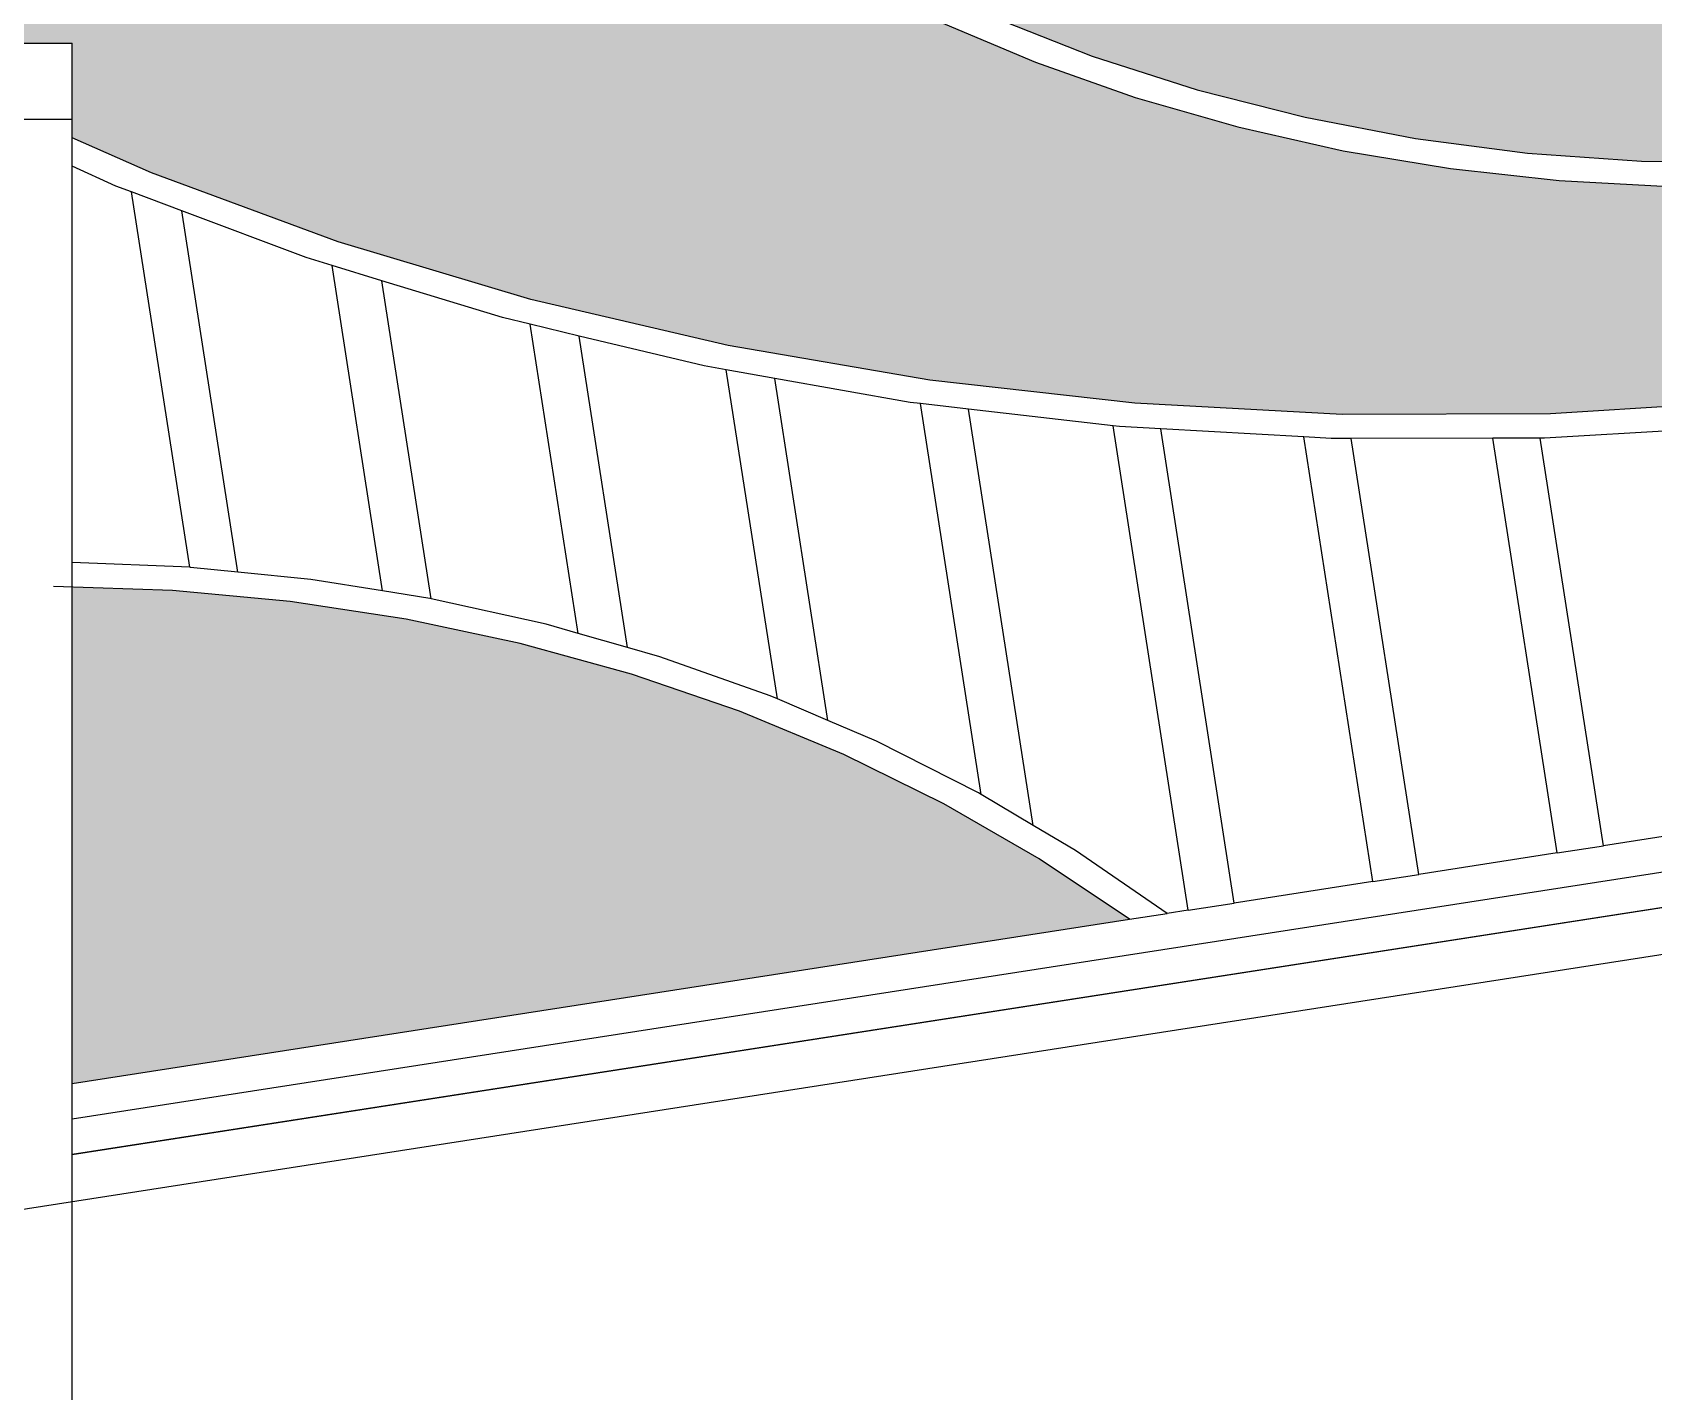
# Model space of a CAD drawing. Extents: x 396092 to 455492, y 17293 to 132793.
# Drawn here: x 439818 to 441206, y 59951 to 61116 of the extents above; entities that cross this region are included whole.
import ezdxf

# ---------------------------------------------------------------- set-up
doc = ezdxf.new("R2010")
doc.units = 0
doc.header["$LTSCALE"] = 1000
doc.header["$MEASUREMENT"] = 0
doc.linetypes.add('XCI-800-CUT$0$XST-800-LIGHT FOUNDATION OUTLINE$0$302-11-002$0$Goss_EUL phase 1$0${ Wide Dash }', pattern=[0])
doc.layers.add('L-struct-elev-18', color=4, linetype='Continuous')
doc.layers.add('MU', color=34, linetype='Continuous')

msp = doc.modelspace()

# ---------------------------------------------------------------- hatches: boundary and pattern name
h = msp.add_hatch()
h.set_pattern_fill('HEX', color=8, scale=20)
h.set_pattern_definition([(0, (119873.977, 11692.743), (0, 32.99556), [19.05, -38.1]), (120, (119873.977, 11692.743), (-28.5749932, -16.49778), [19.05, -38.1]), (60, (119893.027, 11692.743), (-28.5749932, 16.49778), [19.05, -38.1])])
h.paths.add_polyline_path([(440676.7, 61090.1), (440594.1, 61125), (440514.8, 61164.5), (440439, 61208.4), (440391.6, 61240.1), (439648.1, 61124.6), (439682.9, 61106.4), (439851.5, 61106.4), (439851.5, 61025.2), (439919.6, 60995.1), (440079.4, 60936.2), (440244.4, 60886.8), (440413.6, 60847.2), (440586.4, 60817.5), (440761.9, 60797.8), (440939.4, 60788.2), (441117.9, 60788.9), (441296.6, 60799.7), (441474.8, 60820.6), (441587.3, 60840.4), (441698.5, 60866.3), (441915.4, 60939.4), (442013.5, 60977.7), (442119.5, 61029.6), (442221.3, 61087.4), (442318.3, 61150.8), (442410, 61219.6), (442468.2, 61269.5), (442434.1, 61489.5), (442421.1, 61472.3), (442373.9, 61417.6), (442322.6, 61365.6), (442267.4, 61316.4), (442208.5, 61270.1), (442146.3, 61227.1), (442081, 61187.6), (442012.8, 61151.6), (441942.2, 61119.4), (441792, 61063.9), (441691, 61035.7), (441598.1, 61015.1), (441504.1, 60999.5), (441409.4, 60989), (441314.5, 60983.7), (441219.7, 60983.6), (441125.5, 60988.7), (441032.3, 60998.9), (440940.4, 61014.2), (440850.2, 61034.6), (440762.2, 61059.9)])
h.paths.add_polyline_path([(442187.3, 61281.4), (442244, 61325.4), (442297.2, 61372.1), (442346.9, 61421.5), (442392.7, 61473.4), (442429.2, 61520.6), (442423.8, 61555.7), (440424.8, 61245.2), (440475.1, 61212.8), (440554.9, 61168.7), (440638.4, 61129.4), (440725.3, 61095.3), (440815.2, 61066.3), (440907.7, 61042.8), (441002.2, 61024.7), (441098.4, 61012.1), (441195.9, 61005.2), (441294, 61004), (441392.4, 61008.4), (441490.6, 61018.5), (441588.1, 61034.2), (441684.5, 61055.4), (441884.7, 61118.9), (441932, 61137.9), (441999.6, 61168.6), (442064.9, 61202.9), (442127.5, 61240.6)])
h.paths.add_polyline_path([(439751.5, 60639.1), (439733.5, 60638.7), (439631.3, 60630.7), (439529.6, 60617), (439428.8, 60597.6), (439329.4, 60572.6), (439241.5, 60545.1), (439251.7, 60479.2), (439276.3, 60478.9), (439373.1, 60483.3), (439467.2, 60492.9), (439560.3, 60507.9), (439651.9, 60528.1), (439751.5, 60556.1)])
h.paths.add_polyline_path([(439751.5, 60534), (439652.4, 60506.6), (439561.3, 60486.9), (439468.8, 60472.2), (439375.3, 60462.7), (439282.1, 60458.3), (439254.9, 60458.5), (439273.4, 60339.1), (439344.1, 60336.7), (439477.5, 60339.9), (439610.2, 60351), (439751.5, 60371.2)])
h.paths.add_polyline_path([(439311.3, 60317.1), (439276.7, 60318.4), (439305.9, 60130.3), (439311.3, 60131.1)])
h.paths.add_polyline_path([(439471.3, 60319), (439351.3, 60316.3), (439351.3, 60137.4), (439471.3, 60156)])
h.paths.add_polyline_path([(439631.3, 60333.1), (439608.9, 60330), (439511.3, 60322), (439511.3, 60162.2), (439631.3, 60180.8)])
h.paths.add_polyline_path([(439751.5, 60350.1), (439671.3, 60338.8), (439671.3, 60187.1), (439751.5, 60199.5)])
h.paths.add_polyline_path([(440598.2, 60454.7), (440512.5, 60496.9), (440423.1, 60534), (440330.6, 60565.8), (440235.3, 60592.1), (440137.7, 60612.9), (440038.3, 60628), (439937.5, 60637.3), (439851.5, 60640.4), (439851.5, 60215), (440757.4, 60355.8), (440680, 60407.6)])
h.paths.add_polyline_path([(439270, 60881), (439189.3, 60881), (439238.2, 60565.9), (439315.2, 60589.7)])
h.paths.add_polyline_path([(439431.9, 60881), (439310.5, 60881), (439354.1, 60600.2), (439430.9, 60619.2), (439471.4, 60626.8)])
h.paths.add_polyline_path([(439593.8, 60881), (439472.4, 60881), (439510.7, 60634.3), (439534.4, 60638.7), (439629.5, 60651.1)])
h.paths.add_polyline_path([(439751.5, 60881), (439741.7, 60881), (439634.3, 60881), (439669.5, 60654.5), (439743.7, 60659.9), (439751.5, 60660.1)])

# ---------------------------------------------------------------- linework, layer by layer
at = {"layer": 'L-struct-elev-18', "linetype": 'XCI-800-CUT$0$XST-800-LIGHT FOUNDATION OUTLINE$0$302-11-002$0$Goss_EUL phase 1$0${ Wide Dash }'}
msp.add_line((442680.9, 60553.3), (439212.7, 60014.6), dxfattribs=at)
msp.add_lwpolyline([(439851.5, 60154.3), (442674.8, 60592.8)], dxfattribs=at)
at = {"layer": 'MU', "color": 32, "true_color": 0xcd6928}
for p, q in [((440594.1, 61125), (440676.7, 61090.1)), ((440638.4, 61129.4), (440725.3, 61095.3)), ((440725.3, 61095.3), (440815.2, 61066.3)), ((440676.7, 61090.1), (440762.2, 61059.9)), ((440815.2, 61066.3), (440907.7, 61042.8)), ((440762.2, 61059.9), (440850.2, 61034.6)), ((440907.7, 61042.8), (441002.2, 61024.7)), ((439919.6, 60995.1), (439851.5, 61025.2)), ((440850.2, 61034.6), (440940.4, 61014.2)), ((441002.2, 61024.7), (441098.4, 61012.1)), ((440940.4, 61014.2), (441032.3, 60998.9)), ((441098.4, 61012.1), (441195.9, 61005.2)), ((439889.1, 60983.9), (439851.5, 61000.9)), ((440079.4, 60936.2), (439919.6, 60995.1)), ((441032.3, 60998.9), (441125.5, 60988.7)), ((441195.9, 61005.2), (441294, 61004)), ((439902.5, 60978.9), (439889.1, 60983.9)), ((441125.5, 60988.7), (441219.7, 60983.6)), ((439945.4, 60962.7), (439902.5, 60978.9)), ((439952.4, 60657.3), (439902.5, 60978.9)), ((439993.5, 60653.2), (439945.4, 60962.7)), ((440052, 60922.6), (439945.4, 60962.7)), ((440244.4, 60886.8), (440079.4, 60936.2)), ((440074.2, 60915.9), (440052, 60922.6)), ((440116.7, 60902.8), (440074.2, 60915.9)), ((440117.5, 60637.1), (440074.2, 60915.9)), ((440159, 60630.4), (440116.7, 60902.8)), ((440220.2, 60871.2), (440116.7, 60902.8)), ((440413.6, 60847.2), (440244.4, 60886.8)), ((440243.9, 60865.5), (440220.2, 60871.2)), ((440285.9, 60855.4), (440243.9, 60865.5)), ((440285, 60600.7), (440243.9, 60865.5)), ((440327.4, 60588.6), (440285.9, 60855.4)), ((440392.9, 60829.8), (440285.9, 60855.4)), ((440586.4, 60817.5), (440413.6, 60847.2)), ((440411.9, 60826.4), (440392.9, 60829.8)), ((440453.5, 60819.1), (440411.9, 60826.4)), ((440455.7, 60544.6), (440411.9, 60826.4)), ((440499, 60526.1), (440453.5, 60819.1)), ((440569.4, 60798.6), (440453.5, 60819.1)), ((440761.9, 60797.8), (440586.4, 60817.5)), ((441296.6, 60799.7), (441117.9, 60788.9)), ((440578.3, 60797.6), (440569.4, 60798.6)), ((440619.5, 60792.8), (440578.3, 60797.6)), ((440630.3, 60462.7), (440578.3, 60797.6)), ((440674.9, 60436.2), (440619.5, 60792.8)), ((440743.2, 60778.5), (440619.5, 60792.8)), ((440939.4, 60788.2), (440761.9, 60797.8)), ((441117.9, 60788.9), (440939.4, 60788.2)), ((440748.8, 60777.9), (440743.2, 60778.5)), ((440807.6, 60363.5), (440743.2, 60778.5)), ((440784.1, 60775.9), (440748.8, 60777.9)), ((440847.1, 60369.7), (440784.1, 60775.9)), ((440906.6, 60769), (440784.1, 60775.9)), ((441229.5, 60774.9), (441112.7, 60768)), ((440930.1, 60767.6), (440906.6, 60769)), ((440965.7, 60388.1), (440906.6, 60769)), ((440947.3, 60767.7), (440930.1, 60767.6)), ((441068.7, 60767.9), (440947.3, 60767.7)), ((441005.3, 60394.2), (440947.3, 60767.7)), ((441109.1, 60768), (441068.7, 60767.9)), ((441123.8, 60412.7), (441068.7, 60767.9)), ((441163.4, 60418.8), (441109.1, 60768)), ((441112.7, 60768), (441109.1, 60768)), ((439952.4, 60657.3), (439851.5, 60661.5)), ((439952.8, 60657.2), (439952.4, 60657.3)), ((439993.5, 60653.2), (439952.8, 60657.2)), ((440056.1, 60646.9), (439993.5, 60653.2)), ((440117.5, 60637.1), (440056.1, 60646.9)), ((439937.5, 60637.3), (439835.7, 60640.9)), ((440038.3, 60628), (439937.5, 60637.3)), ((440157.9, 60630.7), (440117.5, 60637.1)), ((440137.7, 60612.9), (440038.3, 60628)), ((440159, 60630.4), (440157.9, 60630.7)), ((440257.7, 60608.6), (440159, 60630.4)), ((440235.3, 60592.1), (440137.7, 60612.9)), ((440285, 60600.7), (440257.7, 60608.6)), ((440330.6, 60565.8), (440235.3, 60592.1)), ((440327.4, 60588.6), (440285, 60600.7)), ((440355, 60580.7), (440327.4, 60588.6)), ((440449.5, 60547.2), (440355, 60580.7)), ((440423.1, 60534), (440330.6, 60565.8)), ((440455.7, 60544.6), (440449.5, 60547.2)), ((440499, 60526.1), (440455.7, 60544.6)), ((440512.5, 60496.9), (440423.1, 60534)), ((440540.6, 60508.3), (440499, 60526.1)), ((439851.5, 60184.7), (441978.5, 60515.1)), ((440627.9, 60464.1), (440540.6, 60508.3)), ((440598.2, 60454.7), (440512.5, 60496.9)), ((441884.3, 60470.1), (439851.5, 60154.3)), ((440680, 60407.6), (440598.2, 60454.7)), ((440630.3, 60462.7), (440627.9, 60464.1)), ((440674.9, 60436.2), (440630.3, 60462.7)), ((440711, 60414.8), (440674.9, 60436.2)), ((441281.9, 60437.2), (441163.4, 60418.8)), ((440789.5, 60360.7), (440711, 60414.8)), ((441123.8, 60412.7), (441005.3, 60394.2)), ((441123.8, 60412.7), (441163.4, 60418.8)), ((440757.4, 60355.8), (440680, 60407.6)), ((440965.7, 60388.1), (440847.1, 60369.7)), ((440965.7, 60388.1), (441005.3, 60394.2)), ((440807.6, 60363.5), (440847.1, 60369.7)), ((439851.5, 60215), (440757.4, 60355.8)), ((440757.4, 60355.8), (440789.5, 60360.7)), ((440807.6, 60363.5), (440789.5, 60360.7))]:
    msp.add_line(p, q, dxfattribs=at)
at = {"layer": 'MU', "color": 37}
for p, q in [((438391.5, 61106.4), (439851.5, 61106.4)), ((439851.5, 59891), (439851.5, 61106.4)), ((439851.5, 61041), (439751.5, 61041))]:
    msp.add_line(p, q, dxfattribs=at)
at = {"layer": 'MU', "color": 32, "true_color": 0xcd6928}
msp.add_lwpolyline([(439851.5, 60154.3), (442674.8, 60592.8)], dxfattribs=at)

doc.saveas('drawing.dxf')
